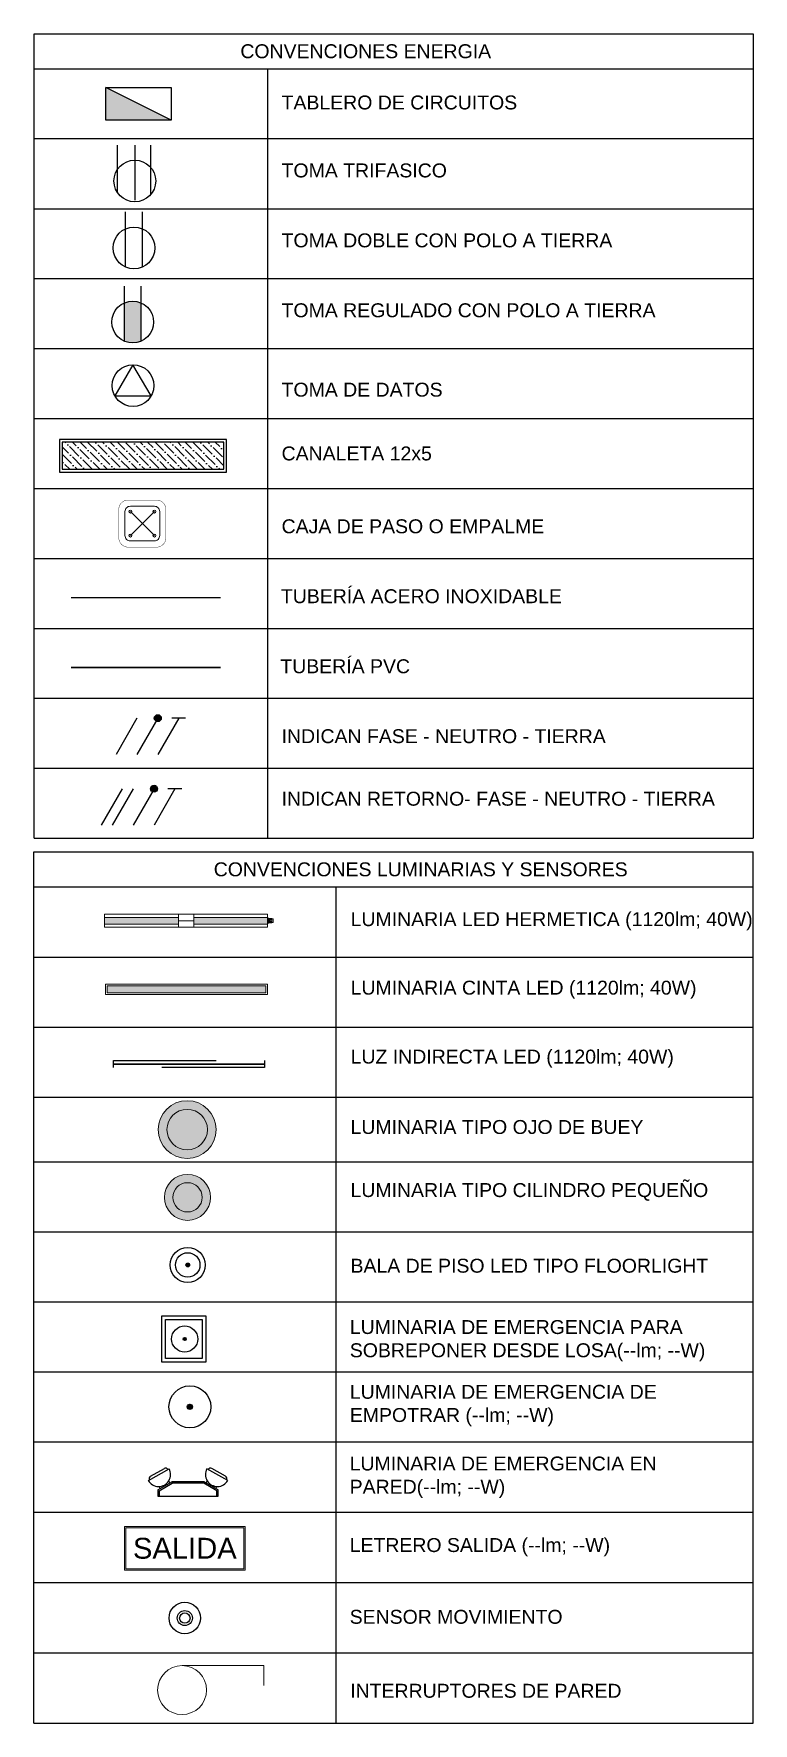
# Model space of a CAD drawing. Header units: millimetres. Extents: x -363 to 427, y -108 to 824.
# Drawn here: x 227.53 to 232.7, y 3.9 to 16.03 of the extents above; entities that cross this region are included whole.
import ezdxf
from ezdxf.enums import TextEntityAlignment as Align
from ezdxf.lldxf.tags import DXFTag

# ---------------------------------------------------------------- set-up
doc = ezdxf.new("R2010")
doc.units = ezdxf.units.MM
for name, pattern in [('CONTINUA', [0]), ('DASHED2', [9.525, 6.35, -3.175]), ('LÍNEAS_OCULTASX2', [0.75, 0.5, -0.25])]:
    doc.linetypes.add(name, pattern=pattern)
for name, color, linetype in [('-ALAMBRADO', 7, 'Continuous'), ('-CN-GYD-ILUMINACION-EM', 1, 'Continuous'), ('-CN-GYD-TEXTOS', 7, 'Continuous'), ('BYPASS', 7, 'Continuous'), ('CAJA DE PASO', 86, 'Continuous'), ('GG_EMERGENCIA 03', 1, 'Continuous'), ('GG_ILUMINACIÓN 04', 210, 'Continuous'), ('GG_PROYECCION', 9, 'DASHED2'), ('LUMINARIA DE EMERGENCIA', 1, 'Continuous'), ('LUMINARIA EMERGENCIA DE EMPOTRAR', 1, 'Continuous'), ('LUZ LED INDIRECTA', 7, 'Continuous'), ('RE60', 7, 'Continuous'), ('SENSOR MOVIMIENTO', 3, 'Continuous'), ('T', 1, 'Continuous'), ('TB', 7, 'Continuous'), ('TOMA REGULADO', 1, 'Continuous'), ('TOMA TRIFASICO', 1, 'Continuous')]:
    doc.layers.add(name, color=color, linetype=linetype)
for name, color, linetype, lineweight in [('-CN-GYD-INTERRUPTORES DE PARED', 3, 'Continuous', 20), ('-CN-GYD-LUMINARIA CINTA LED', 4, 'Continuous', 18), ('-CN-GYD-LUMINARIA LED HERMETICA', 1, 'Continuous', 5), ('-CN-GYD-TUBERIA PVC', 96, 'PVC_LINE', 25), ('-CN-GYD-TUBERÍA ILUMINACION', 5, 'Continuous', 18), ('-CN-GYD-TUBERÍA PRINCIPAL ILUMINACION', 5, 'Continuous', 5), ('-CN-GYD-TUBERÍA TOMACORRIENTE PVC', 86, 'Continuous', 18), ('_TEXTO', 7, 'Continuous', 9), ('L', 7, 'Continuous', 15), ('LUMINARIA DE EMERGENCIA PARA SOBREPONER', 1, 'Continuous', 25), ('LUMINARIA LED CIRCULAR', 250, 'Continuous', 20), ('RE80', 7, 'Continuous', 15)]:
    doc.layers.add(name, color=color, linetype=linetype, lineweight=lineweight)
doc.styles.add('CORPORATIVO', font='simplex.shx')
doc.styles.add('GYD', font='arial.ttf', dxfattribs={"height": 2.5})
doc.styles.add('ROMANS', font='arial.ttf')
doc.styles.get("Standard").update_dxf_attribs({"font": 'arial.ttf'})
tags = doc.linetypes.add('EMT_LINE', pattern='A,0.5,-0.2,["EMT",Standard,S=0.1,R=0,X=-0.1,Y=-0.05],-0.25', length=0.95).pattern_tags.tags
tags[6] = DXFTag(74, 10)
tags = doc.linetypes.add('PVC_LINE', pattern='A,0.5,-0.2,["PVC",Standard,S=0.1,R=0,X=-0.1,Y=-0.05],-0.25', length=0.95).pattern_tags.tags
tags[6] = DXFTag(74, 10)
pattern_1 = [(0, (0, 0), (0, 6.985), [5.08, -1.905]), (90, (0, 0), (-6.985, 4e-16), [5.08, -1.905])]
pattern_2 = [(180, (4.985, -38.812), (-6.00631, -10.40324), [1.50158, -10.51105]), (270, (4.2344, -38.812), (6.00631, -10.40324), [0.75079, -20.05569]), (270, (4.047, -38.812), (6.00631, -10.40324), [0.60063, -20.20584]), (270, (4.422, -38.812), (6.00631, -10.40324), [0.60063, -20.20584]), (240, (3.859, -38.812), (6.00631, -10.40324), [0.4805, -11.53212]), (300, (4.61, -38.812), (12.01262, -4e-09), [0.4805, -11.53212])]

# ---------------------------------------------------------------- blocks, each defined once
blk = doc.blocks.new('Sensor 360º_')
at = {"layer": 'SENSOR MOVIMIENTO'}
for radius in [0.113, 0.054, 0.0375]:
    blk.add_circle((0, 0), radius, dxfattribs=at)
blk = doc.blocks.new('t')
at = {"layer": 'T'}
for p, q in [((0.0063, 0.03), (0.2042, 0.03)), ((0.0063, -0.03), (0.2042, -0.03))]:
    blk.add_line(p, q, dxfattribs=at)
blk.add_circle((0.075, 0), 0.075, dxfattribs=at)
blk = doc.blocks.new('TB')
at = {"layer": 'TB'}
h = blk.add_hatch(color=256, dxfattribs=at)
h.dxf.hatch_style = 1
h.paths.add_polyline_path([(0.1564, 0), (-0.1564, 0.1562), (-0.1564, 0)])
blk.add_lwpolyline([(-0.1564, 0.1562), (0.1564, 0.1562), (0.1564, 0), (-0.1564, 0)], close=True, dxfattribs=at)
blk.add_lwpolyline([(0.1564, 0), (-0.1564, 0.1562)], dxfattribs=at)
blk = doc.blocks.new('Salida_3.8W')
h = blk.add_hatch()
h.set_pattern_fill('ANGLE', color=256)
h.set_pattern_definition(pattern_1)
h.paths.add_polyline_path([(0.434, -0.01), (0.434, 0.303), (-0.434, 0.303), (-0.434, -0.01)])
h.paths.add_polyline_path([(-0.424, 0), (-0.424, 0.293), (0.424, 0.293), (0.424, 0)], flags=16)
h = blk.add_hatch()
h.set_pattern_fill('ANGLE', color=256)
h.set_pattern_definition(pattern_1)
h.paths.add_polyline_path([(0.434, -0.01), (0.434, 0.303), (-0.434, 0.303), (-0.434, -0.01)])
h.paths.add_polyline_path([(-0.424, 0), (-0.424, 0.293), (0.424, 0.293), (0.424, 0)], flags=16)
at = {"layer": 'L'}
h = blk.add_hatch(dxfattribs=at)
h.set_pattern_fill('ANGLE', color=3)
h.set_pattern_definition([(0, (-44.6785, -37.2514), (0, 6.985), [5.08, -1.905]), (90, (-44.6785, -37.2514), (-6.985, 4e-16), [5.08, -1.905])])
h.paths.add_polyline_path([(0.434, -0.01), (0.434, 0.303), (-0.434, 0.303), (-0.434, -0.01)])
h.paths.add_polyline_path([(-0.424, 0), (-0.424, 0.293), (0.424, 0.293), (0.424, 0)], flags=16)
h = blk.add_hatch(color=3, dxfattribs=at)
h.paths.add_polyline_path([(0.434, -0.01), (0.434, 0.303), (-0.434, 0.303), (-0.434, -0.01)])
h.paths.add_polyline_path([(-0.424, 0), (-0.424, 0.293), (0.424, 0.293), (0.424, 0)], flags=16)
at = {"layer": 'L', "color": 3}
for points in [[(-0.434, 0.303), (0.434, 0.303), (0.434, -0.01), (-0.434, -0.01)], [(-0.424, 0.293), (0.424, 0.293), (0.424, 0), (-0.424, 0)]]:
    blk.add_lwpolyline(points, close=True, dxfattribs=at)
at = {"layer": 'L', "color": 3, "insert": (0, 0.146, 712.661), "char_height": 0.15, "width": 0.84839, "attachment_point": 5}
blk.add_mtext('\\pxqc;SALIDA', dxfattribs=at)
blk = doc.blocks.new('LUMINARIA HERMETICA 40W')
h = blk.add_hatch()
h.set_pattern_fill('SWAMP', color=252, scale=0.472938, angle=180)
h.set_pattern_definition(pattern_2)
h.paths.add_polyline_path([(-24, 55), (23, 55), (23, 585), (-24, 585)])
h = blk.add_hatch()
h.set_pattern_fill('SWAMP', color=252, scale=0.472938, angle=180)
h.set_pattern_definition(pattern_2)
h.paths.add_polyline_path([(-24, -585), (23, -585), (23, -55), (-24, -55)])
at = {"layer": '-CN-GYD-INTERRUPTORES DE PARED', "color": 1, "extrusion": (0, 0, -1)}
for p, q in [((-46, 585), (46, 585)), ((-46, 55), (-46, 585)), ((46, 585), (46, 559)), ((46, 559), (46, 55)), ((-46, -559), (-46, -55)), ((46, -55), (46, -585)), ((-46, -585), (-46, -559)), ((46, -585), (-46, -585))]:
    blk.add_line(p, q, dxfattribs=at)
at = {"layer": '-CN-GYD-INTERRUPTORES DE PARED', "color": 1}
for p, q in [((46, 55), (-46, 55)), ((0, 55), (0, -55)), ((46, -55), (46, 55)), ((-46, -55), (46, -55)), ((-16, -587), (-17, -588)), ((-17, -588), (-17, -589)), ((-17, -589), (-17, -595)), ((-17, -595), (-12, -595)), ((-15, -587), (-16, -587)), ((-12, -596), (-16, -596)), ((-16, -596), (-16, -604)), ((-16, -604), (-12, -604)), ((-16, -605), (-16, -615)), ((-12, -605), (-16, -605)), ((-13, -587), (-15, -587)), ((-13, -587), (-13, -585)), ((-13, -585), (0, -585)), ((-12, -588), (-13, -587)), ((0, -587), (-13, -587)), ((-11, -589), (-12, -588)), ((-12, -595), (-12, -596)), ((-12, -604), (-12, -605)), ((-8, -588), (-11, -589)), ((-7, -588), (-8, -588)), ((-3, -587), (-7, -588)), ((0, -587), (-3, -587)), ((13, -585), (0, -585)), ((0, -587), (3, -587)), ((0, -587), (13, -587)), ((3, -587), (7, -588)), ((7, -588), (8, -588)), ((8, -588), (11, -589)), ((11, -589), (12, -588)), ((12, -588), (13, -587)), ((17, -595), (12, -595)), ((12, -595), (12, -596)), ((12, -596), (16, -596)), ((16, -604), (12, -604)), ((12, -604), (12, -605)), ((12, -605), (16, -605)), ((13, -587), (13, -585)), ((13, -587), (15, -587)), ((15, -587), (16, -587)), ((16, -587), (17, -588)), ((16, -596), (16, -604)), ((16, -605), (16, -615)), ((17, -588), (17, -589)), ((17, -589), (17, -595)), ((-16, -615), (-14, -617)), ((-14, -617), (-14, -621)), ((-14, -621), (-14, -623)), ((-14, -623), (-11, -626)), ((-11, -626), (0, -626)), ((11, -626), (0, -626)), ((14, -623), (11, -626)), ((16, -615), (14, -617)), ((14, -617), (14, -621)), ((14, -621), (14, -623))]:
    blk.add_line(p, q, dxfattribs=at)
for points in [[(-46, 55), (-46, -55)], [(-17, -594), (-11, -594), (-8, -594), (0, -594)], [(-12, -595), (0, -595)], [(-12, -596), (0, -596)], [(-12, -604), (0, -604)], [(-12, -605), (0, -605)], [(-11, -589), (-11, -595)], [(-7, -605), (-7, -615), (-9, -615), (-9, -605)], [(-8, -588), (-8, -595)], [(-8, -604), (-8, -596)], [(17, -594), (11, -594), (8, -594), (0, -594)], [(12, -595), (0, -595)], [(12, -596), (0, -596)], [(12, -604), (0, -604)], [(12, -605), (0, -605)], [(7, -605), (7, -615), (9, -615), (9, -605)], [(8, -588), (8, -595)], [(8, -604), (8, -596)], [(11, -589), (11, -595)], [(-14, -617), (0, -617)], [(-9, -615), (-11, -617)], [(-7, -615), (-4, -617)], [(14, -617), (0, -617)], [(7, -615), (4, -617)], [(9, -615), (11, -617)]]:
    blk.add_lwpolyline(points, dxfattribs=at)
at = {"color": 1}
for points in [[(23, 55), (-24, 55), (-24, 585), (23, 585)], [(23, -585), (-24, -585), (-24, -55), (23, -55)]]:
    blk.add_lwpolyline(points, close=True, dxfattribs=at)
blk = doc.blocks.new('*U612')
at = {"layer": '-CN-GYD-ILUMINACION-EM', "ltscale": 0.3}
for p, q in [((-145, 270), (-200, 170)), ((-114, 285), (-197, 136)), ((-119, 277), (-119, 277)), ((-193, 144), (-193, 144)), ((-145, -270), (-200, -170)), ((-114, -285), (-197, -136)), ((-193, -144), (-193, -144)), ((-119, -277), (-119, -277))]:
    blk.add_line(p, q, dxfattribs=at)
at = {"layer": '-CN-GYD-ILUMINACION-EM'}
for p, q in [((0, 217), (-46, 217)), ((0, 207), (-40, 207)), ((0, -217), (0, 217)), ((-104, 116), (-104, -116)), ((-94, 114), (-94, -114)), ((-46, -217), (0, -217)), ((-40, -207), (0, -207))]:
    blk.add_line(p, q, dxfattribs=at)
for points in [[(-96, 130), (-110, 138)], [(-46, 217), (-104, 116)], [(-40, 207), (-94, 114)], [(-56, 199), (-70, 208)], [(-46, -217), (-104, -116)], [(-40, -207), (-94, -114)], [(-96, -130), (-110, -138)], [(-56, -199), (-70, -208)]]:
    blk.add_lwpolyline(points, dxfattribs=at)
at = {"layer": '-CN-GYD-ILUMINACION-EM', "ltscale": 0.3}
for centre, radius, start, end in [((-156, 211), 85.5, 240.9715, 60.9715), ((-128, 260), 19.1, 60.9715, 150.9715), ((-183, 161), 19.1, 150.9715, 240.9715), ((-183, -161), 19.1, 119.0285, 209.0285), ((-156, -211), 85.5, 299.0285, 119.0285), ((-128, -260), 19.1, 209.0285, 299.0285)]:
    blk.add_arc(centre, radius, start, end, dxfattribs=at)
at = {"layer": '-CN-GYD-TEXTOS', "style": 'GYD'}
blk.add_attdef('5', (-68, -406), '', height=125, rotation=90, dxfattribs=at)
blk = doc.blocks.new('Caja de paso')
at = {"layer": '-CN-GYD-TUBERÍA TOMACORRIENTE PVC', "const_width": 0.00173}
blk.add_lwpolyline([(-0.1111, 0.0667), (-0.1111, -0.0667, 0.414214), (-0.0667, -0.1111), (0.0667, -0.1111, 0.414214), (0.1111, -0.0667), (0.1111, 0.0667, 0.414214), (0.0667, 0.1111), (-0.0667, 0.1111, 0.414214)], format="xyb", close=True, dxfattribs=at)
at = {"layer": '-CN-GYD-TUBERÍA TOMACORRIENTE PVC'}
blk.add_lwpolyline([(-0.0566, -0.0819), (0.0566, -0.0819, 0.414214), (0.0819, -0.0566), (0.0819, 0.0566, 0.414214), (0.0566, 0.0819), (-0.0566, 0.0819, 0.414214), (-0.0819, 0.0566), (-0.0819, -0.0566, 0.414214)], format="xyb", close=True, dxfattribs=at)
at = {"layer": '-CN-GYD-TUBERÍA TOMACORRIENTE PVC', "linetype": 'LÍNEAS_OCULTASX2'}
for points in [[(-0.0566, 0.0566), (0.0566, -0.0566)], [(0.0566, 0.0566), (-0.0566, -0.0566)]]:
    blk.add_lwpolyline(points, dxfattribs=at)
at = {"layer": '-CN-GYD-TUBERÍA TOMACORRIENTE PVC'}
for centre in [(-0.0566, 0.0566), (0.0566, 0.0566), (-0.0566, -0.0566), (0.0566, -0.0566)]:
    blk.add_circle(centre, 0.00665, dxfattribs=at)
blk = doc.blocks.new('3x')
at = {"layer": '-ALAMBRADO'}
h = blk.add_hatch(color=256, dxfattribs=at)
edge = h.paths.add_edge_path()
edge.add_arc((0.078, 0.13), 0.025, 0, 360)
for p, q in [((-0.152, 0.13), (-0.302, -0.13)), ((-0.072, 0.13), (-0.222, -0.13)), ((0.078, 0.13), (-0.072, -0.13)), ((0.228, 0.13), (0.078, -0.13))]:
    blk.add_line(p, q, dxfattribs=at)
blk.add_lwpolyline([(0.278, 0.13), (0.178, 0.13)], dxfattribs=at)
blk.add_circle((0.078, 0.13), 0.025, dxfattribs=at)
blk = doc.blocks.new('*U586')
at = {"layer": '-ALAMBRADO'}
blk.add_blockref('3x', (0, 0), dxfattribs=at)
blk = doc.blocks.new('2x')
at = {"layer": '-ALAMBRADO'}
h = blk.add_hatch(color=256, dxfattribs=at)
edge = h.paths.add_edge_path()
edge.add_arc((0.075, 0.13), 0.025, 0, 360)
for p, q in [((-0.075, 0.13), (-0.225, -0.13)), ((0.075, 0.13), (-0.075, -0.13)), ((0.225, 0.13), (0.075, -0.13))]:
    blk.add_line(p, q, dxfattribs=at)
blk.add_lwpolyline([(0.275, 0.13), (0.175, 0.13)], dxfattribs=at)
blk.add_circle((0.075, 0.13), 0.025, dxfattribs=at)
blk = doc.blocks.new('*U566')
at = {"layer": '-ALAMBRADO'}
blk.add_blockref('2x', (0, 0), dxfattribs=at)
blk = doc.blocks.new('OJO DE BUEY 12W')
at = {"layer": '-CN-GYD-TUBERÍA ILUMINACION', "linetype": 'EMT_LINE', "lineweight": 5, "ltscale": 10}
h = blk.add_hatch(color=256, dxfattribs=at)
h.dxf.hatch_style = 1
h.set_gradient(color1=(147, 149, 152), color2=(248, 246, 176), name='SPHERICAL')
edge = h.paths.add_edge_path()
edge.add_arc((0, 0), 72.7, 0, 360)
at = {"transparency": 33554687}
h = blk.add_hatch(color=256, dxfattribs=at)
h.dxf.hatch_style = 1
h.paths.add_polyline_path([(-103.7, 0, 1), (103.7, 0, 1)])
h.paths.add_polyline_path([(72.7, 0, -1), (-72.7, 0, -1)], flags=16)
at = {"layer": '-CN-GYD-TUBERÍA ILUMINACION', "linetype": 'Continuous', "lineweight": 5, "ltscale": 10}
for radius in [103.7, 72.7]:
    blk.add_circle((0, 0), radius, dxfattribs=at)
blk = doc.blocks.new('Luminaria Lineal lumen')
at = {"layer": '-CN-GYD-INTERRUPTORES DE PARED'}
h = blk.add_hatch(dxfattribs=at)
h.set_pattern_fill('SWAMP', color=252, scale=0.5, angle=90)
h.set_pattern_definition([(90, (-99.318, -5.545), (-10.99852, 6.35), [1.5875, -11.1125]), (180, (-99.3185, -4.7517), (-10.99852, -6.35), [0.79375, -21.2033]), (180, (-99.3185, -4.553), (-10.99852, -6.35), [0.635, -21.36205]), (180, (-99.3185, -4.95), (-10.99852, -6.35), [0.635, -21.36205]), (150, (-99.318, -4.355), (-10.99852, -6.35), [0.508, -12.192]), (210, (-99.318, -5.149), (-5e-09, -12.7), [0.508, -12.192])])
h.paths.add_polyline_path([(-560, 25), (-560, -25), (560, -25), (560, 25)])
at = {"layer": '-CN-GYD-INTERRUPTORES DE PARED', "color": 4}
for points in [[(-572, -37), (-572, 37), (572, 37), (572, -37)], [(-560, -25), (-560, 25), (560, 25), (560, -25)]]:
    blk.add_lwpolyline(points, close=True, dxfattribs=at)
blk = doc.blocks.new('A$Cc7fbbbd8')
at = {"layer": 'GG_EMERGENCIA 03', "ltscale": 0.3}
h = blk.add_hatch(dxfattribs=at)
h.set_pattern_fill('ANSI31', color=256, scale=0.0005, angle=90)
h.set_pattern_definition([(135, (0.0614115, 0.0595737), (-0.00112253, -0.00112253), [])])
edge = h.paths.add_edge_path()
edge.add_arc((0.0614, 0.1), 0.00475, 0, 360)
for points in [[(-0.005, 0.0348), (-0.005, 0.1606), (0.1278, 0.1606), (0.1278, 0.0348)], [(0.005, 0.0448), (0.005, 0.1506), (0.1178, 0.1506), (0.1178, 0.0448)]]:
    blk.add_lwpolyline(points, close=True, dxfattribs=at)
for radius in [0.0376, 0.00475]:
    blk.add_circle((0.0614, 0.1), radius, dxfattribs=at)
blk = doc.blocks.new('A$C9f2337e8')
at = {"layer": 'GG_PROYECCION', "color": 0, "ltscale": 0.3}
blk.add_lwpolyline([(-6.832, -0.396), (-6.832, -0.346), (0.409, -0.346), (0.409, -0.396)], close=True, dxfattribs=at)
at = {"layer": 'GG_PROYECCION', "color": 40, "linetype": 'CONTINUA', "ltscale": 0.3, "true_color": 0xf8d731, "const_width": 0.01}
blk.add_lwpolyline([(-6.832, -0.371), (0.409, -0.371)], dxfattribs=at)
blk = doc.blocks.new('A$Cd32da91f')
at = {"layer": '-CN-GYD-TUBERÍA ILUMINACION', "linetype": 'EMT_LINE', "lineweight": 5, "ltscale": 10}
h = blk.add_hatch(color=256, dxfattribs=at)
h.dxf.hatch_style = 1
h.set_gradient(color1=(248, 215, 49), color2=(248, 215, 49), name='INVSPHERICAL')
h.paths.add_polyline_path([(0.0875, -0.0302), (0.0971, -0.032), (0.1061, -0.0355), (0.1144, -0.0406), (0.1216, -0.0472), (0.1274, -0.0549), (0.1318, -0.0636), (0.1344, -0.073), (0.1353, -0.0827), (0.1344, -0.0923), (0.1318, -0.1017), (0.1274, -0.1104), (0.1216, -0.1181), (0.1144, -0.1247), (0.1061, -0.1298), (0.0971, -0.1333), (0.0875, -0.1351), (0.0778, -0.1351), (0.0682, -0.1333), (0.0592, -0.1298), (0.0509, -0.1247), (0.0437, -0.1181), (0.0379, -0.1104), (0.0336, -0.1017), (0.0309, -0.0923), (0.03, -0.0827), (0.0309, -0.073), (0.0336, -0.0636), (0.0379, -0.0549), (0.0437, -0.0472), (0.0509, -0.0406), (0.0592, -0.0355), (0.0682, -0.032), (0.0778, -0.0302)])
at = {"transparency": 33554687}
h = blk.add_hatch(color=256, dxfattribs=at)
h.dxf.hatch_style = 1
edge = h.paths.add_edge_path()
edge.add_ellipse((0.0827, -0.0827), major_axis=(0.0584, 0.0584), ratio=1, start_angle=0, end_angle=360)
edge = h.paths.add_edge_path(flags=16)
edge.add_ellipse((0.0827, -0.0827), major_axis=(0.0372, 0.0372), ratio=1, start_angle=0, end_angle=360)
h = blk.add_hatch(color=256, dxfattribs=at)
h.dxf.hatch_style = 1
edge = h.paths.add_edge_path()
edge.add_ellipse((0.0827, -0.0827), major_axis=(0.0514, 0.0514), ratio=1, start_angle=0, end_angle=360)
edge.add_ellipse((0.0827, -0.0827), major_axis=(0.0584, 0.0584), ratio=1, start_angle=0, end_angle=360)
edge.add_ellipse((0.0827, -0.0827), major_axis=(0.0514, 0.0514), ratio=1, start_angle=0, end_angle=360)
edge.add_ellipse((0.0827, -0.0827), major_axis=(0.0584, 0.0584), ratio=1, start_angle=0, end_angle=360)
edge.add_ellipse((0.0827, -0.0827), major_axis=(0.0514, 0.0514), ratio=1, start_angle=0, end_angle=360)
edge.add_ellipse((0.0827, -0.0827), major_axis=(0.0584, 0.0584), ratio=1, start_angle=0, end_angle=360)
at = {"layer": '-CN-GYD-TUBERÍA ILUMINACION', "linetype": 'Continuous', "ltscale": 10}
for major_axis in [(0.0584, 0.0584), (0.0372, 0.0372)]:
    blk.add_ellipse((0.0827, -0.0827), major_axis=major_axis, ratio=1, start_param=5.497787, end_param=11.780972, dxfattribs=at)
blk = doc.blocks.new('A$C078c93ae')
at = {"layer": 'LUMINARIA EMERGENCIA DE EMPOTRAR', "ltscale": 0.3}
h = blk.add_hatch(dxfattribs=at)
h.set_pattern_fill('ANSI31', color=256, scale=0.001)
h.set_pattern_definition([(45, (-0.005658, 0.0751944), (-0.00224506, 0.00224506), [])])
edge = h.paths.add_edge_path()
edge.add_arc((0.0752, 0.0752), 0.00949, 0, 360)
for radius in [0.0752, 0.00949]:
    blk.add_circle((0.0752, 0.0752, 0), radius, dxfattribs=at)
blk = doc.blocks.new('A$Cce91d04e')
at = {"layer": 'T'}
blk.add_lwpolyline([(0.1402, 0.038), (0.0743, 0.15), (0.0098, 0.038)], close=True, dxfattribs=at)
blk.add_ellipse((0.075, 0.075), major_axis=(-0.053, 0.053), ratio=1, start_param=-0.785398, end_param=5.497787, dxfattribs=at)
blk = doc.blocks.new('*U611')
at = {"linetype": 'Continuous', "true_color": 0x6b6bff}
h = blk.add_hatch(dxfattribs=at)
h.set_pattern_fill('ANSI36', color=171, scale=12.01033, angle=180)
h.set_pattern_definition([(225, (5431875.837, 2115561.8), (-20.2229691, -74.15088673), [95.3319906, -19.0663981, 0, -19.0663981])])
h.paths.add_polyline_path([(3125296, 1822009), (3125491, 1822009), (3125491, 1823170), (3125296, 1823170)])
at = {"color": 171, "linetype": 'Continuous', "true_color": 0x6b6bff}
for points in [[(3125276, 1821989), (3125511, 1821989), (3125511, 1823190), (3125276, 1823190)], [(3125296, 1822009), (3125491, 1822009), (3125491, 1823170), (3125296, 1823170)]]:
    blk.add_lwpolyline(points, close=True, dxfattribs=at)
blk = doc.blocks.new('A$C28df0a04')
at = {"layer": 'TOMA REGULADO'}
h = blk.add_hatch(color=256, dxfattribs=at)
h.dxf.hatch_style = 1
edge = h.paths.add_edge_path()
edge.add_ellipse((0.15, 0.15), major_axis=(-0.106, 0.106), ratio=1, start_angle=291.4218, end_angle=338.5782)
edge.add_line((0.09, 0.287), (0.09, 0.013))
edge.add_ellipse((0.15, 0.15), major_axis=(-0.106, 0.106), ratio=1, start_angle=111.4218, end_angle=158.5782)
edge.add_line((0.21, 0.013), (0.21, 0.287))
for p, q in [((0.09, 0.013), (0.09, 0.408)), ((0.21, 0.013), (0.21, 0.408))]:
    blk.add_line(p, q, dxfattribs=at)
blk.add_ellipse((0.15, 0.15), major_axis=(-0.106, 0.106), ratio=1, dxfattribs=at)
blk = doc.blocks.new('A$C8f8caf15')
at = {"layer": 'T'}
for p, q in [((0.067, -0.025), (0.408, -0.025)), ((0.013, -0.153), (0.408, -0.153)), ((0.053, -0.264), (0.408, -0.264))]:
    blk.add_line(p, q, dxfattribs=at)
blk.add_ellipse((0.15, -0.15), major_axis=(0.106, 0.106), ratio=1, start_param=5.497787, end_param=11.780972, dxfattribs=at)
blk = doc.blocks.new('GG_BALA PISO 1')
at = {"lineweight": 5}
h = blk.add_hatch(dxfattribs=at)
h.set_pattern_fill('ANSI31', color=8, scale=10)
h.set_pattern_definition([(45, (0, 0), (-0.88388, 0.88388), [])])
edge = h.paths.add_edge_path()
edge.add_arc((0, 0), 4.51, 0, 360)
blk.add_circle((0, 0), 42)
at = {"color": 8}
for radius in [29.3, 4.51]:
    blk.add_circle((0, 0), radius, dxfattribs=at)
at = {"color": 7, "style": 'CORPORATIVO'}
blk.add_attdef('IDENTIFICACION', text='', height=2, dxfattribs=at).set_placement((-0.4, 92), align=Align.BOTTOM_CENTER)
at = {"color": 7, "style": 'CORPORATIVO', "flags": 1}
for tag, p in [('TIPOCONTROL', (-45.1, 0)), ('CONTROL', (-45.1, 10.4)), ('ACTUADOR', (-45.1, -10.4))]:
    blk.add_attdef(tag, text='', height=2, dxfattribs=at).set_placement(p, align=Align.MIDDLE_RIGHT)
for tag, p in [('FABRICANTE', (44.6, 15.6)), ('REFERENCIA', (44.6, 5.2)), ('LOCALIZACION', (44.6, -5.2)), ('POTENCIA', (44.6, -15.6))]:
    blk.add_attdef(tag, text='', height=2, dxfattribs=at).set_placement(p, align=Align.MIDDLE_LEFT)
at = {"color": 7, "style": 'CORPORATIVO'}
blk.add_attdef('CIRCUITO', text='', height=2, dxfattribs=at).set_placement((22.5, -101.2), align=Align.TOP_LEFT)

msp = doc.modelspace()

# ---------------------------------------------------------------- linework, layer by layer
at = {"layer": '-CN-GYD-INTERRUPTORES DE PARED', "color": 3, "extrusion": (0, 0, -1)}
for p, q in [((228.596, 4.319), (229.184, 4.319)), ((229.184, 4.319), (229.184, 4.175))]:
    msp.add_line(p, q, dxfattribs=at)
msp.add_circle((-228.596, 4.143), 0.176, dxfattribs=at)
at = {"layer": '-CN-GYD-TUBERIA PVC', "linetype": 'PVC_LINE', "ltscale": 10, "const_width": 0.01, "elevation": 0}
msp.add_lwpolyline([(227.798, 11.485), (228.874, 11.485)], dxfattribs=at)
at = {"layer": '-CN-GYD-TUBERÍA PRINCIPAL ILUMINACION', "linetype": 'EMT_LINE', "ltscale": 10, "const_width": 0.01, "elevation": 0}
msp.add_lwpolyline([(227.798, 11.987), (228.874, 11.987)], dxfattribs=at)
at = {"layer": 'RE60'}
for p, q in [((232.698, 16.035, 0), (232.698, 10.26, 0)), ((229.211, 15.784, 0), (229.211, 10.26, 0)), ((227.533, 15.282, 0), (232.698, 15.282, 0)), ((227.533, 14.779, 0), (232.698, 14.779, 0)), ((227.533, 14.277, 0), (232.698, 14.277, 0)), ((227.533, 13.775, 0), (232.698, 13.775, 0)), ((227.533, 13.273, 0), (232.698, 13.273, 0)), ((227.533, 12.771, 0), (232.698, 12.771, 0)), ((227.533, 12.268, 0), (232.698, 12.268, 0)), ((227.533, 11.766, 0), (232.698, 11.766, 0)), ((227.533, 11.264, 0), (232.698, 11.264, 0)), ((227.533, 10.762, 0), (232.698, 10.762, 0)), ((227.533, 10.26, 0), (232.698, 10.26, 0)), ((227.531, 3.905, 0), (227.531, 10.161, 0)), ((229.7, 9.91, 0), (229.7, 3.905, 0)), ((227.531, 9.405, 0), (232.697, 9.405, 0)), ((227.531, 8.902, 0), (232.697, 8.902, 0)), ((227.531, 8.4, 0), (232.697, 8.4, 0)), ((227.531, 7.935, 0), (232.697, 7.935, 0)), ((227.531, 7.433, 0), (232.697, 7.433, 0)), ((227.531, 6.93, 0), (232.697, 6.93, 0)), ((227.531, 6.428, 0), (232.697, 6.428, 0)), ((227.531, 5.926, 0), (232.697, 5.926, 0)), ((227.531, 5.421, 0), (232.697, 5.421, 0)), ((227.531, 4.916, 0), (232.697, 4.916, 0)), ((227.531, 4.41, 0), (232.697, 4.41, 0)), ((227.531, 3.905, 0), (232.697, 3.905, 0))]:
    msp.add_line(p, q, dxfattribs=at)
at = {"layer": 'RE60', "elevation": 0}
for points in [[(227.533, 16.035), (232.698, 16.035)], [(227.533, 10.26), (227.533, 16.035)], [(227.533, 15.784), (232.698, 15.784)], [(227.531, 10.161), (232.697, 10.161)], [(232.697, 3.905), (232.697, 10.161)], [(227.531, 9.91), (232.697, 9.91)]]:
    msp.add_lwpolyline(points, dxfattribs=at)

# ---------------------------------------------------------------- block references
at = {"layer": '-CN-GYD-LUMINARIA CINTA LED', "xscale": -0.001016, "yscale": 0.001016, "zscale": 0.288, "rotation": 180}
msp.add_blockref('Luminaria Lineal lumen', (228.628, 9.174), dxfattribs=at)
at = {"layer": '-CN-GYD-LUMINARIA LED HERMETICA', "linetype": 'Continuous', "xscale": 0.001, "yscale": 0.001, "zscale": 0.002575412933351854, "rotation": 90}
msp.add_blockref('LUMINARIA HERMETICA 40W', (228.625, 9.667), dxfattribs=at)
at = {"ltscale": 0.5, "xscale": 0.001, "yscale": 0.001, "zscale": 0.001, "rotation": 90}
msp.add_blockref('*U611', (2050.905, -3112.388), dxfattribs=at)
at = {"layer": '_TEXTO', "linetype": 'Continuous', "ltscale": 10}
for name, p, zscale in [('*U566', (228.347, 10.991, 0), 0.5), ('*U586', (228.317, 10.484, 0), 320)]:
    msp.add_blockref(name, p, dxfattribs=dict(at, zscale=zscale))
at = {"layer": 'BYPASS', "xscale": 2, "yscale": 2}
msp.add_blockref('A$Cd32da91f', (228.47, 7.846), dxfattribs=at)
at = {"layer": 'CAJA DE PASO', "linetype": 'Continuous', "ltscale": 10, "xscale": 1.523145158877299, "yscale": 1.523145158877299, "zscale": 1.523145158877299}
msp.add_blockref('Caja de paso', (228.311, 12.518, 0), dxfattribs=at)
at = {"layer": 'GG_ILUMINACIÓN 04', "ltscale": 0.15, "xscale": 0.003, "yscale": 0.003, "zscale": 0.001}
msp.add_blockref('GG_BALA PISO 1', (228.637, 7.195), dxfattribs=at)
at = {"layer": 'L'}
msp.add_blockref('Salida_3.8W', (228.616, 5.014, 0), dxfattribs=at)
at = {"layer": 'LUMINARIA DE EMERGENCIA', "linetype": 'Continuous', "ltscale": 10, "xscale": 0.001, "yscale": 0.001, "zscale": 0.001, "rotation": 270}
msp.add_blockref('*U612', (228.639, 5.534), dxfattribs=at)
at = {"layer": 'LUMINARIA DE EMERGENCIA PARA SOBREPONER', "xscale": 2.5, "yscale": 2.5, "zscale": 2, "rotation": 270}
msp.add_blockref('A$Cc7fbbbd8', (228.365, 6.817), dxfattribs=at)
at = {"layer": 'LUMINARIA EMERGENCIA DE EMPOTRAR', "xscale": 2, "yscale": 2}
for name, p in [('A$Cce91d04e', (228.094, 13.359)), ('A$C078c93ae', (228.502, 6.026, 0))]:
    msp.add_blockref(name, p, dxfattribs=at)
at = {"layer": 'LUMINARIA LED CIRCULAR', "xscale": 0.002, "yscale": 0.002, "zscale": 0.578415361173768}
msp.add_blockref('OJO DE BUEY 12W', (228.633, 8.167), dxfattribs=at)
at = {"layer": 'LUZ LED INDIRECTA', "xscale": 0.15}
msp.add_blockref('A$C9f2337e8', (229.128, 9.008, 0), dxfattribs=at)
at = {"layer": 'SENSOR MOVIMIENTO'}
msp.add_blockref('Sensor 360º_', (228.616, 4.66, 0), dxfattribs=at)
at = {"layer": 'T', "xscale": 2, "yscale": 2, "zscale": 1.5, "rotation": 90}
msp.add_blockref('t', (228.251, 14.347, 0), dxfattribs=at)
at = {"layer": 'TB', "xscale": 1.5, "yscale": 1.5, "zscale": 1.5}
msp.add_blockref('TB', (228.284, 15.415, 0), dxfattribs=at)
at = {"layer": 'TOMA REGULADO'}
msp.add_blockref('A$C28df0a04', (228.092, 13.815), dxfattribs=at)
at = {"layer": 'TOMA TRIFASICO', "rotation": 90}
msp.add_blockref('A$C8f8caf15', (228.107, 14.828), dxfattribs=at)

# ---------------------------------------------------------------- texts
at = {"layer": 'RE60', "ltscale": 0.02, "char_height": 0.1, "attachment_point": 5, "style": 'ROMANS'}
for s, insert, width in [(' CONVENCIONES ENERGIA', (229.896, 15.909, 0), 5.55657), ('CONVENCIONES LUMINARIAS Y SENSORES ', (230.31, 10.035, 0), 2.96683)]:
    msp.add_mtext(s, dxfattribs=dict(at, insert=insert, width=width))
at = {"layer": 'RE80', "ltscale": 0.015, "char_height": 0.1, "attachment_point": 4, "style": 'ROMANS'}
for s, insert, width in [('\\pxl1,r1.8772;TABLERO DE CIRCUITOS', (229.211, 15.541, 0), 3.38772), ('\\pxl1,r1.8772;TOMA TRIFASICO', (229.211, 15.053, 0), 3.38772), ('\\pxl1,r1.8772;TOMA DOBLE CON POLO A TIERRA', (229.211, 14.551, 0), 3.38772), ('\\pxl1,r1.8772;TOMA REGULADO CON POLO A TIERRA', (229.211, 14.049, 0), 3.38772), ('\\pxl1,r1.8772;TOMA DE DATOS', (229.211, 13.479, 0), 3.38772), ('CANALETA 12x5', (229.311, 13.021), 3.38772), ('\\pxl1,r1.8772;CAJA DE PASO O EMPALME', (229.211, 12.498, 0), 3.38772), ('TUBERÍA ACERO INOXIDABLE', (229.306, 11.996, 0), 2.01185), ('TUBERÍA PVC', (229.302, 11.493, 0), 0.92699), ('\\pxl1,r1.8772;INDICAN FASE - NEUTRO - TIERRA', (229.211, 10.991, 0), 3.38772), ('\\pxl1,r1.8772,t34;INDICAN RETORNO- FASE - NEUTRO - TIERRA', (229.211, 10.542, 0), 3.52039), ('\\pxl1,r1.8772;LUMINARIA LED HERMETICA (1120lm; 40W)', (229.707, 9.663, 0), 4.02029), ('\\pxl1,r1.8772;LUMINARIA CINTA LED (1120lm; 40W)', (229.707, 9.171, 0), 4.02029), ('\\pxl1,r1.8772;LUZ INDIRECTA LED (1120lm; 40W)', (229.707, 8.676, 0), 4.02029), ('\\pxl1,r1.8772;LUMINARIA DE EMERGENCIA PARA SOBREPONER DESDE LOSA(--lm; --W)', (229.701, 6.651, 0), 2.91315), ('\\pxl1,r1.8772;LUMINARIA DE EMERGENCIA DE EMPOTRAR (--lm; --W)', (229.701, 6.186, 0), 3.02409), ('\\pxl1,r1.8772;LUMINARIA DE EMERGENCIA EN PARED(--lm; --W)', (229.7, 5.671, 0), 3.24221), ('\\pxl1,r1.8772;LETRERO SALIDA (--lm; --W)', (229.7, 5.169, 0), 3.38772), ('\\pxl1,r1.8772;SENSOR MOVIMIENTO', (229.7, 4.668, 0), 3.38772)]:
    msp.add_mtext(s, dxfattribs=dict(at, insert=insert, width=width))
for s, insert in [('\\pxt5;LUMINARIA TIPO OJO DE BUEY', (229.806, 8.185)), ('\\pxt5;LUMINARIA TIPO CILINDRO PEQUEÑO', (229.806, 7.719, 0)), ('BALA DE PISO LED TIPO FLOORLIGHT ', (229.806, 7.189, 0)), ('INTERRUPTORES DE PARED', (229.804, 4.137))]:
    msp.add_mtext_dynamic_manual_height_columns(s, width=1414.4807, gutter_width=187.5, heights=[277.011], dxfattribs=dict(at, insert=insert))

doc.saveas('drawing.dxf')
